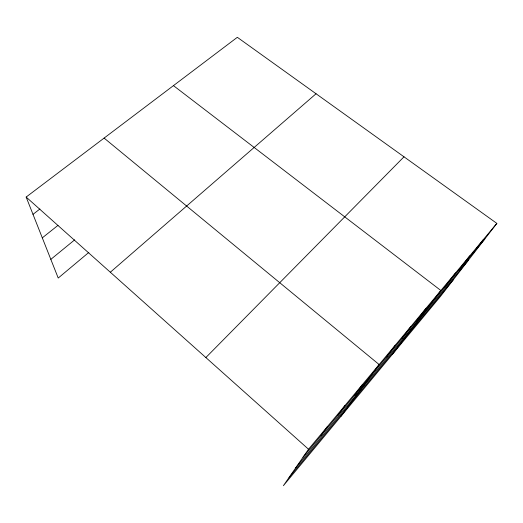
<?xml version="1.0" encoding="UTF-8"?>
<svg xmlns="http://www.w3.org/2000/svg" width="523" height="523" viewBox="0 0 523 523"><rect width="100%" height="100%" fill="white"/><g stroke="black" fill="none" stroke-linecap="round" stroke-linejoin="round"><path stroke-width="0.78" d="M496.85 223.386L308.524 449.237L283.394 485.69L440.516 296.345L496.85 223.386L237.331 37.31L26.15 197.06L58.223 278.046L88.832 252.413M320.854 435.809L327.117 426.945M338.08 415.131L345.062 405.423M354.744 395.12L362.393 384.634M340.859 416.439L379.142 364.551L104.11 138.085M386.497 357.006L395.342 345.121M401.631 338.832L411.013 326.332M416.301 321.22L426.18 308.139M392.505 354.202L440.876 290.513L173.459 85.628M444.753 287.062L455.54 272.934M458.547 270.502L469.739 255.897M471.923 254.44L483.507 239.39M303.033 457.2L484.919 238.841M295.678 467.876L468.601 259.97M289.056 477.479L453.598 279.4M205.866 357.555L403.998 156.808M110.327 272.228L316.055 93.754M50.829 259.369L74.684 239.848M42.304 237.854L58.001 225.348M32.995 214.338L39.898 208.997M26.15 197.06L308.524 449.237"/></g></svg>
